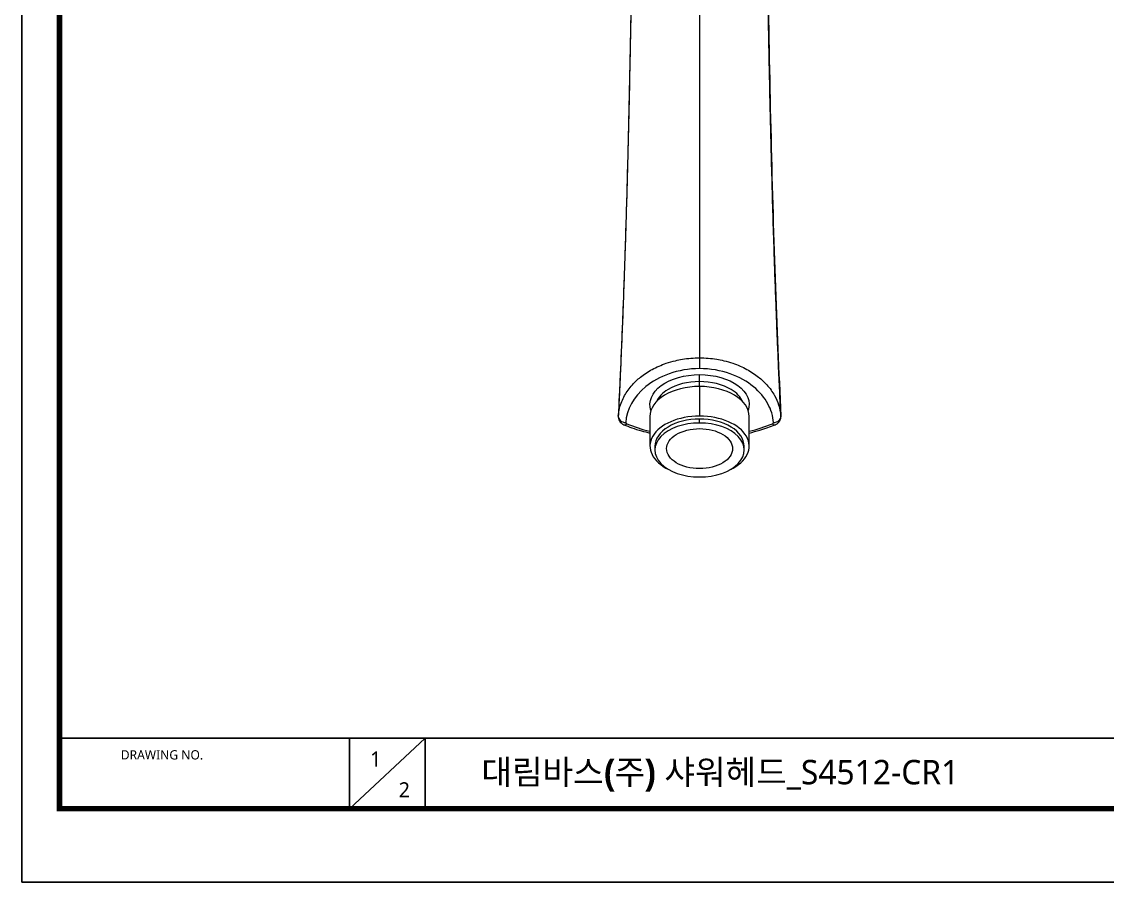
# Model space of a CAD drawing. Extents: x 0 to 1239, y 0 to 509.
# Drawn here: x 0 to 218.9, y 0 to 173.6 of the extents above; entities that cross this region are included whole.
import ezdxf

# ---------------------------------------------------------------- set-up
doc = ezdxf.new("R2010")
doc.units = 0
doc.header["$LTSCALE"] = 10
doc.header["$MEASUREMENT"] = 0
doc.layers.get('0').update_dxf_attribs({"linetype": 'CONTINUOUS'})
doc.layers.add('1', color=7, linetype='CONTINUOUS')
doc.styles.add('Daelim Dimension', font='')
doc.styles.get('Daelim Dimension').set_extended_font_data('NanumGothic')

msp = doc.modelspace()

# ---------------------------------------------------------------- linework, layer by layer
at = {"color": 5}
msp.add_line((7.62, 29.1), (389.23, 29.1), dxfattribs=at)
at = {"color": 5, "ltscale": 40}
for p, q in [((66.12, 29.1), (66.12, 14.82)), ((66.12, 29.1), (66.12, 14.82)), ((81.4, 29.1), (66.12, 14.82)), ((81.4, 29.1), (66.12, 14.82)), ((81.4, 29.1), (81.4, 14.82)), ((81.4, 29.1), (81.4, 14.82))]:
    msp.add_line(p, q, dxfattribs=at)
at = {"ltscale": 0.5}
msp.add_lwpolyline([(0, 0), (473.93, 0), (473.93, 347.26), (0, 347.26)], close=True, dxfattribs=at)
at = {"color": 5, "linetype": 'ByBlock', "lineweight": 200, "const_width": 1.09}
msp.add_lwpolyline([(7.62, 14.87), (466.26, 14.87), (466.26, 339.19), (7.62, 339.19)], close=True, dxfattribs=at)
at = {"layer": '1', "color": 7, "linetype": 'Continuous', "lineweight": 18}
for p, q in [((136.71, 100.03), (136.71, 101.03)), ((136.71, 100.03), (136.71, 94.06)), ((126.71, 93.99), (126.71, 88.01)), ((136.71, 92.66), (136.71, 93.45)), ((146.71, 88.01), (146.71, 93.99)), ((127.71, 88.01), (127.71, 87.22)), ((145.71, 87.22), (145.71, 88.01))]:
    msp.add_line(p, q, dxfattribs=at)
for centre, major_axis, ratio, start_param, end_param in [((136.71, 104.82), (0, 1.5), 0.000007, 0.854398, 2.492597), ((136.71, 93.99), (-10, 0), 0.604405, 4.712382, 6.283185), ((136.71, 93.99), (10, 0), 0.604405, 0, 1.570803), ((136.71, 88.01), (-10, 0), 0.604405, 4.712382, 7.188508), ((136.71, 87.22), (-9, 0), 0.604405, 4.712382, 7.853989), ((136.71, 88.01), (-9, 0), 0.604405, 4.712382, 6.283185), ((136.71, 88.01), (10, 0), 0.604405, 5.377863, 7.853988), ((136.71, 88.01), (9, 0), 0.604405, 6.283185, 7.853989), ((136.71, 87.22), (9, 0), 0.604405, 4.712382, 7.853989)]:
    msp.add_ellipse(centre, major_axis=major_axis, ratio=ratio, start_param=start_param, end_param=end_param, dxfattribs=at)
at = {"layer": '1', "color": 7, "linetype": 'Continuous', "lineweight": 13, "extrusion": (0, 0, -1)}
msp.add_ellipse((136.71, 96.38), major_axis=(-10, 0), ratio=0.604386, start_param=6.083841, end_param=7.853989, dxfattribs=at)
at = {"layer": '1', "color": 7, "linetype": 'Continuous', "lineweight": 18, "extrusion": (0, 0, -1)}
msp.add_ellipse((136.71, 96.38), major_axis=(-10, 0), ratio=0.604386, start_param=1.570791, end_param=3.340937, dxfattribs=at)
at = {"layer": '1', "color": 7, "linetype": 'Continuous', "lineweight": 13}
for centre, major_axis, ratio, start_param, end_param in [((121.81, 93.96), (-1.5, 0.11), 0.795839, 0.022066, 1.631662), ((122.03, 93.69), (0.57, 1.39), 0.444939, 3.141163, 3.88238), ((151.4, 93.69), (-0.57, 1.39), 0.444939, 2.400805, 3.142022), ((151.62, 93.96), (1.5, 0.11), 0.795839, 4.651524, 6.261119)]:
    msp.add_ellipse(centre, major_axis=major_axis, ratio=ratio, start_param=start_param, end_param=end_param, dxfattribs=at)
at = {"layer": '1', "color": 7, "linetype": 'Continuous', "lineweight": 18}
for points, knots in [([(123.26, 217.54), (123.26, 216.06), (123.25, 212.72), (123.22, 207.69), (123.19, 202.65), (123.15, 198.18), (123.11, 194.28), (123.07, 190.77), (123.03, 187.49), (122.98, 184.25), (122.93, 181.01), (122.86, 176.22), (122.75, 169.89), (122.59, 162.1), (122.43, 154.51), (122.25, 147.15), (122.06, 140.11), (121.87, 133.45), (121.71, 128.49), (121.59, 124.9), (121.5, 122.32), (121.39, 119.31), (121.27, 115.86), (121.12, 112.01), (120.94, 107.79), (120.75, 103.23), (120.54, 98.54), (120.39, 95.41), (120.31, 93.89)], [0, 0, 0, 0, 0.032914, 0.074721, 0.112371, 0.145841, 0.175117, 0.200199, 0.225058, 0.249357, 0.273939, 0.298807, 0.359083, 0.419723, 0.480461, 0.538503, 0.596425, 0.651916, 0.703275, 0.721377, 0.743276, 0.769234, 0.799245, 0.833302, 0.870678, 0.911935, 0.957062, 1, 1, 1, 1]), ([(123.26, 217.54), (123.25, 215.87), (123.24, 212.33), (123.21, 206.74), (123.16, 200.07), (123.08, 192.48), (122.94, 181.7), (122.72, 168.11), (122.37, 152.23), (122.04, 139.41), (121.74, 129.42), (121.46, 121.09), (121.11, 111.87), (120.72, 102.58), (120.44, 96.78), (120.31, 94.05)], [0, 0, 0, 0, 0.037453, 0.079154, 0.125188, 0.187354, 0.250156, 0.369689, 0.49967, 0.624643, 0.681691, 0.74966, 0.837101, 0.92327, 1, 1, 1, 1]), ([(153.11, 93.89), (153.03, 95.6), (152.87, 99.06), (152.64, 104.15), (152.44, 108.89), (152.27, 113.02), (152.14, 116.52), (152.02, 119.59), (151.92, 122.45), (151.82, 125.33), (151.68, 129.65), (151.5, 135.47), (151.29, 142.86), (151.1, 150.27), (150.93, 157.69), (150.77, 164.98), (150.64, 172.07), (150.55, 177.5), (150.49, 181.49), (150.44, 184.38), (150.4, 187.8), (150.35, 191.77), (150.3, 196.27), (150.25, 201.29), (150.21, 206.82), (150.18, 212.29), (150.17, 215.93), (150.17, 217.54)], [0, 0, 0, 0, 0.048556, 0.097192, 0.139843, 0.176494, 0.207129, 0.232016, 0.25633, 0.280933, 0.305823, 0.366141, 0.426803, 0.487538, 0.545583, 0.603507, 0.658999, 0.710332, 0.728386, 0.750219, 0.776122, 0.80609, 0.840127, 0.877514, 0.918812, 0.963991, 1, 1, 1, 1]), ([(150.17, 217.54), (150.19, 206.41), (150.3, 195.2), (150.61, 173.28), (150.82, 162.57), (151.32, 141.66), (151.6, 131.59), (152.29, 112.17), (152.69, 102.87), (153.12, 94.05)], [0, 0, 0, 0, 0.25, 0.25, 0.5, 0.5, 0.75, 0.75, 1, 1, 1, 1]), ([(136.71, 214.59), (136.71, 212.35), (136.71, 207.13), (136.71, 200.48), (136.71, 194.7), (136.71, 190.43), (136.71, 186.26), (136.71, 180.83), (136.71, 174.23), (136.71, 166.3), (136.71, 158.09), (136.71, 151.52), (136.71, 146.9), (136.71, 143.75), (136.71, 139.71), (136.71, 134.8), (136.71, 129.95), (136.71, 125.27), (136.71, 120.87), (136.71, 116.83), (136.71, 113.25), (136.71, 110.2), (136.71, 107.75), (136.71, 106.44), (136.71, 105.9), (136.71, 105.81)], [0, 0, 0, 0, 0.056439, 0.131201, 0.168582, 0.205963, 0.243344, 0.280725, 0.355487, 0.430249, 0.50501, 0.579772, 0.598463, 0.617153, 0.654534, 0.691915, 0.729296, 0.766677, 0.804058, 0.841439, 0.87882, 0.916201, 0.953582, 0.990962, 1, 1, 1, 1]), ([(120.32, 93.88), (120.33, 93.68), (120.4, 93.32), (120.68, 92.85), (121.05, 92.51), (121.32, 92.36), (121.46, 92.3)], [0, 0, 0, 0, 0.279139, 0.544543, 0.785755, 1, 1, 1, 1]), ([(121.46, 92.3), (121.98, 92.09), (123.14, 91.66), (124.89, 91.1), (126.13, 90.78), (126.7, 90.64)], [0, 0, 0, 0, 0.315599, 0.686919, 1, 1, 1, 1]), ([(121.81, 92.76), (121.8, 92.73), (121.81, 92.69), (121.84, 92.63), (121.87, 92.6), (121.94, 92.54), (121.98, 92.52), (122.03, 92.5)], [0, 0, 0, 0, 0.329032, 0.329032, 0.658052, 0.658052, 1, 1, 1, 1]), ([(146.73, 90.64), (147.46, 90.82), (149.26, 91.3), (150.97, 91.9), (151.96, 92.3)], [0, 0, 0, 0, 0.398251, 1, 1, 1, 1]), ([(151.4, 92.5), (151.45, 92.52), (151.49, 92.54), (151.56, 92.6), (151.58, 92.63), (151.62, 92.69), (151.62, 92.73), (151.62, 92.76)], [0, 0, 0, 0, 0.341939, 0.341939, 0.670963, 0.670963, 1, 1, 1, 1]), ([(151.96, 92.3), (152.1, 92.36), (152.38, 92.51), (152.75, 92.85), (153.02, 93.32), (153.1, 93.68), (153.11, 93.88)], [0, 0, 0, 0, 0.214245, 0.455457, 0.720861, 1, 1, 1, 1]), ([(136.71, 83.46), (138.47, 83.46), (140.2, 83.9), (142.65, 85.39), (143.36, 86.44), (143.36, 88.54), (142.66, 89.59), (140.18, 91.1), (138.46, 91.53), (134.98, 91.53), (133.24, 91.09), (130.78, 89.6), (130.06, 88.56), (130.06, 86.44), (130.78, 85.39), (133.23, 83.9), (134.95, 83.46), (136.71, 83.46)], [0, 0, 0, 0, 0.125, 0.125, 0.25, 0.25, 0.375, 0.375, 0.5, 0.5, 0.625, 0.625, 0.75, 0.75, 0.875, 0.875, 1, 1, 1, 1])]:
    msp.add_open_spline(points, degree=3, knots=knots, dxfattribs=at)
at = {"layer": '1', "color": 7, "linetype": 'Continuous', "lineweight": 13}
for points, knots in [([(120.31, 94.05), (120.37, 94.57), (120.5, 95.56), (120.96, 96.95), (121.73, 98.56), (122.93, 100.25), (124.82, 102.03), (127.09, 103.53), (129.54, 104.61), (131.65, 105.2), (133.32, 105.56), (134.95, 105.76), (136.13, 105.79), (136.71, 105.81)], [0, 0, 0, 0, 0.093025, 0.176096, 0.249241, 0.389908, 0.498789, 0.62386, 0.749001, 0.821381, 0.874389, 0.936929, 1, 1, 1, 1]), ([(136.71, 105.81), (137.3, 105.79), (138.47, 105.76), (140.1, 105.56), (141.77, 105.21), (143.87, 104.62), (146.32, 103.54), (148.58, 102.04), (150.48, 100.26), (151.83, 98.37), (152.8, 96.23), (153, 94.82), (153.12, 94.05)], [0, 0, 0, 0, 0.062945, 0.125399, 0.178441, 0.250566, 0.375485, 0.50035, 0.60891, 0.749426, 0.863485, 1, 1, 1, 1]), ([(136.71, 103.63), (134.55, 103.63), (132.43, 103.25), (128.74, 101.95), (127.15, 101.05), (123.32, 97.92), (122.01, 95.36), (121.81, 92.76)], [0, 0, 0, 0, 0.25, 0.25, 0.5, 0.5, 1, 1, 1, 1]), ([(151.62, 92.76), (151.52, 94.06), (151.14, 95.33), (149.8, 97.78), (148.84, 98.95), (146.3, 101.03), (144.72, 101.94), (140.99, 103.26), (138.88, 103.63), (136.71, 103.63)], [0, 0, 0, 0, 0.25, 0.25, 0.5, 0.5, 0.75, 0.75, 1, 1, 1, 1]), ([(136.71, 101.03), (134.36, 101.03), (132.02, 100.44), (129.21, 98.74), (128.4, 97.87), (128, 96.93)], [0, 0, 0, 0, 0.594266, 0.594266, 1, 1, 1, 1]), ([(136.71, 101.03), (136.71, 101.21), (136.71, 101.49), (136.71, 102.04), (136.71, 102.28), (136.71, 102.43)], [0, 0, 0, 0, 0.5, 0.5, 1, 1, 1, 1]), ([(145.43, 96.93), (145.03, 97.87), (144.21, 98.74), (141.41, 100.44), (139.07, 101.03), (136.71, 101.03)], [0, 0, 0, 0, 0.405734, 0.405734, 1, 1, 1, 1])]:
    msp.add_open_spline(points, degree=3, knots=knots, dxfattribs=at)
at = {"layer": '1', "color": 7, "linetype": 'Continuous', "lineweight": 18}
for points in [[(122.03, 92.5), (123.5, 91.9), (125.07, 91.39), (126.7, 90.99)], [(146.73, 90.99), (148.36, 91.39), (149.92, 91.9), (151.4, 92.5)]]:
    msp.add_open_spline(points, degree=3, dxfattribs=at)
at = {"layer": '1', "color": 7, "linetype": 'Continuous', "lineweight": 13}
msp.add_open_spline([(153.12, 94.05), (153.12, 93.99), (153.12, 93.94), (153.11, 93.88)], degree=3, dxfattribs=at)

# ---------------------------------------------------------------- texts
at = {"color": 5, "ltscale": 40, "style": 'Daelim Dimension'}
msp.add_text('DRAWING NO.', height=1.8702, dxfattribs=at).set_placement((19.98, 24.78))
at = {"char_height": 3.06, "width": 4.2714, "attachment_point": 1, "style": 'Daelim Dimension'}
for s, insert in [('1', (70.27, 26.42)), ('2', (76.02, 20.18))]:
    msp.add_mtext(s, dxfattribs=dict(at, insert=insert))
at = {"color": 2, "insert": (92.7, 24.69), "char_height": 4.9188, "width": 217.7355, "attachment_point": 1, "style": 'Daelim Dimension'}
msp.add_mtext('{\\fPretendard Variable SemiBold|b0|i0|c129|p2;대림바스(주)} {\\fGulim|b0|i0|c129|p50;샤워헤드}_S4512-CR1', dxfattribs=at)

doc.saveas('drawing.dxf')
